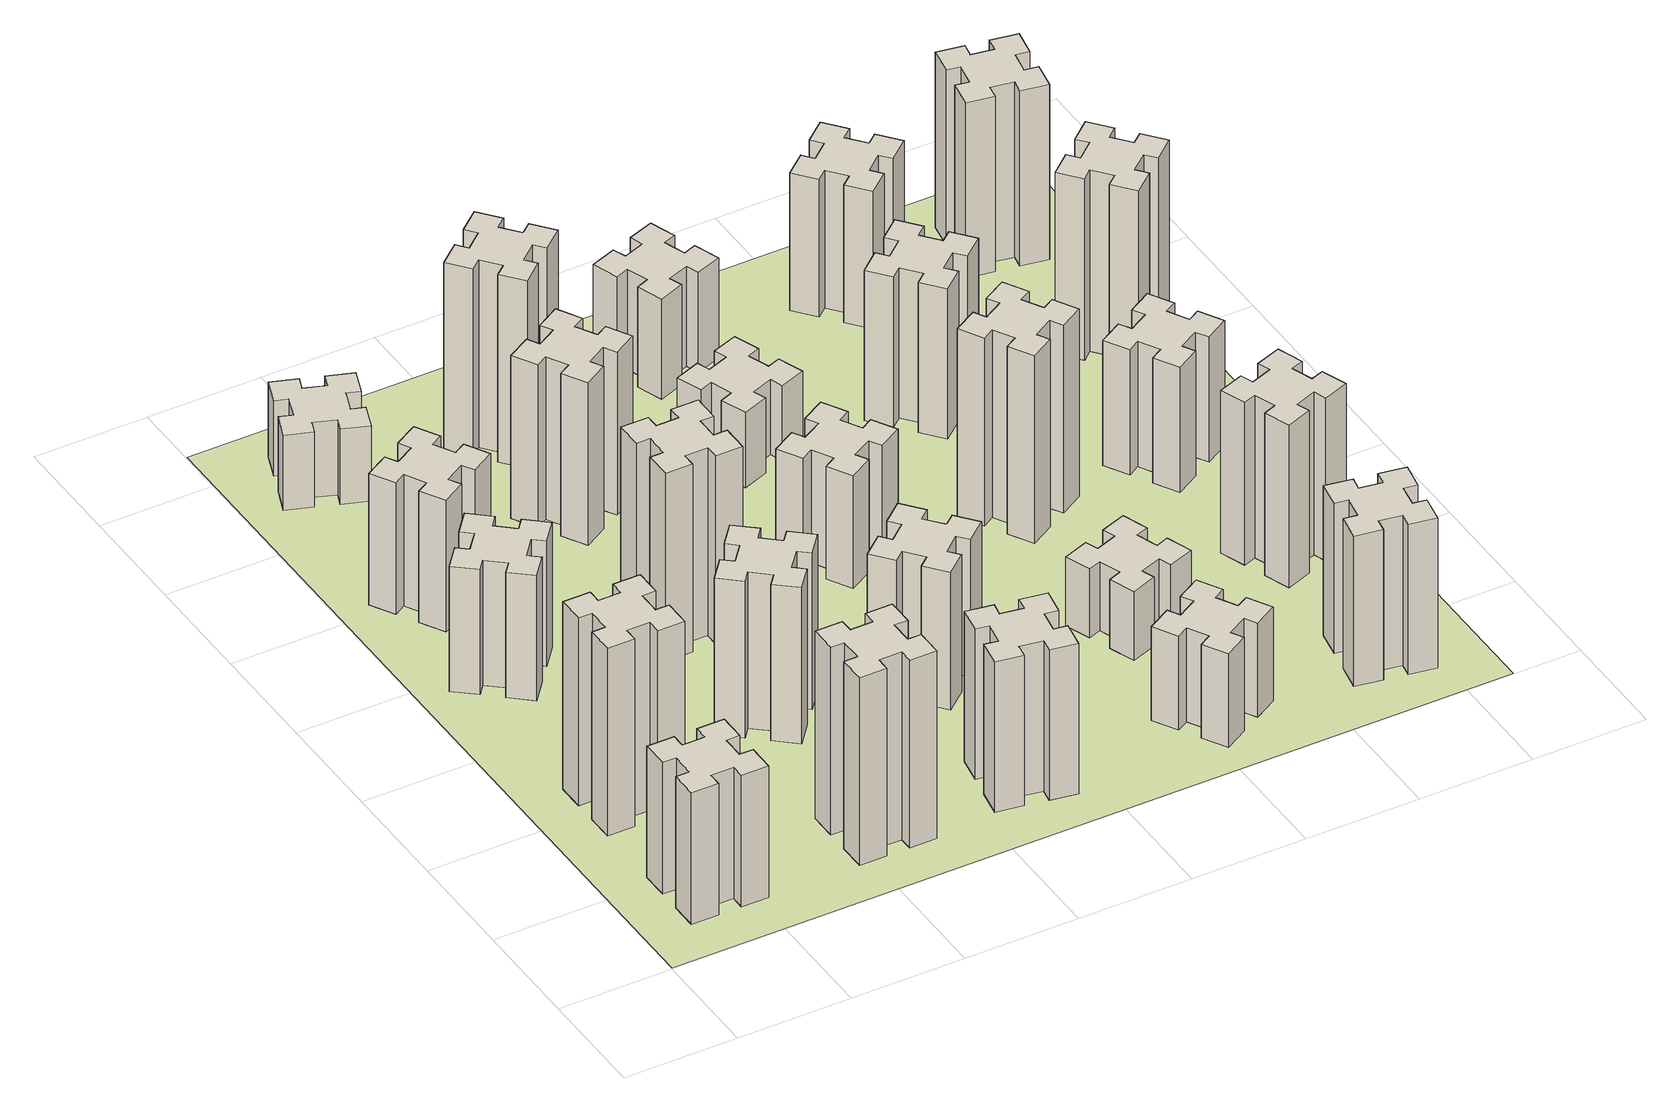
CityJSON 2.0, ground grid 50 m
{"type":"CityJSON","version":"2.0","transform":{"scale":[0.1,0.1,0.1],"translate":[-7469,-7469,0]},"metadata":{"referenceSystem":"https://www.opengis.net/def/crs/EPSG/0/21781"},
"CityObjects":{
"building1":{"type":"Building","attributes":{"class":"1000","function":"1000","usage":"1000","yearOfConstruction":2016,"roofType":"1000","measuredHeight":63,"storeysAboveGround":30,"storeysBelowGround":0},"geometry":[{"type":"Solid","lod":"1","boundaries":[[[[0,1,2,3,4,5,6,7,8,9,10,11,12,13,14,15,16,17,18,19]],[[17,16,20,21]],[[16,15,22,20]],[[15,14,23,22]],[[14,13,24,23]],[[13,12,25,24]],[[12,11,26,25]],[[11,10,27,26]],[[10,9,28,27]],[[9,8,29,28]],[[8,7,30,29]],[[7,6,31,30]],[[6,5,32,31]],[[5,4,33,32]],[[4,3,34,33]],[[3,2,35,34]],[[2,1,36,35]],[[1,0,37,36]],[[0,19,38,37]],[[19,18,39,38]],[[18,17,21,39]],[[24,25,26,27,28,29,30,31,32,33,34,35,36,37,38,39,21,20,22,23]]]]}]},
"building2":{"type":"Building","attributes":{"class":"1000","function":"1000","usage":"1000","yearOfConstruction":2016,"roofType":"1000","measuredHeight":90,"storeysAboveGround":30,"storeysBelowGround":0},"geometry":[{"type":"Solid","lod":"1","boundaries":[[[[40,41,42,43,44,45,46,47,48,49,50,51,52,53,54,55,56,57,58,59]],[[57,56,60,61]],[[56,55,62,60]],[[55,54,63,62]],[[54,53,64,63]],[[53,52,65,64]],[[52,51,66,65]],[[51,50,67,66]],[[50,49,68,67]],[[49,48,69,68]],[[48,47,70,69]],[[47,46,71,70]],[[46,45,72,71]],[[45,44,73,72]],[[44,43,74,73]],[[43,42,75,74]],[[42,41,76,75]],[[41,40,77,76]],[[40,59,78,77]],[[59,58,79,78]],[[58,57,61,79]],[[64,65,66,67,68,69,70,71,72,73,74,75,76,77,78,79,61,60,62,63]]]]}]},
"building3":{"type":"Building","attributes":{"class":"1000","function":"1000","usage":"1000","yearOfConstruction":2016,"roofType":"1000","measuredHeight":60,"storeysAboveGround":30,"storeysBelowGround":0},"geometry":[{"type":"Solid","lod":"1","boundaries":[[[[80,81,82,83,84,85,86,87,88,89,90,91,92,93,94,95,96,97,98,99]],[[97,96,100,101]],[[96,95,102,100]],[[95,94,103,102]],[[94,93,104,103]],[[93,92,105,104]],[[92,91,106,105]],[[91,90,107,106]],[[90,89,108,107]],[[89,88,109,108]],[[88,87,110,109]],[[87,86,111,110]],[[86,85,112,111]],[[85,84,113,112]],[[84,83,114,113]],[[83,82,115,114]],[[82,81,116,115]],[[81,80,117,116]],[[80,99,118,117]],[[99,98,119,118]],[[98,97,101,119]],[[104,105,106,107,108,109,110,111,112,113,114,115,116,117,118,119,101,100,102,103]]]]}]},
"building4":{"type":"Building","attributes":{"class":"1000","function":"1000","usage":"1000","yearOfConstruction":2016,"roofType":"1000","measuredHeight":63,"storeysAboveGround":30,"storeysBelowGround":0},"geometry":[{"type":"Solid","lod":"1","boundaries":[[[[120,121,122,123,124,125,126,127,128,129,130,131,132,133,134,135,136,137,138,139]],[[137,136,140,141]],[[136,135,142,140]],[[135,134,143,142]],[[134,133,144,143]],[[133,132,145,144]],[[132,131,146,145]],[[131,130,147,146]],[[130,129,148,147]],[[129,128,149,148]],[[128,127,150,149]],[[127,126,151,150]],[[126,125,152,151]],[[125,124,153,152]],[[124,123,154,153]],[[123,122,155,154]],[[122,121,156,155]],[[121,120,157,156]],[[120,139,158,157]],[[139,138,159,158]],[[138,137,141,159]],[[144,145,146,147,148,149,150,151,152,153,154,155,156,157,158,159,141,140,142,143]]]]}]},
"building5":{"type":"Building","attributes":{"class":"1000","function":"1000","usage":"1000","yearOfConstruction":2016,"roofType":"1000","measuredHeight":90,"storeysAboveGround":30,"storeysBelowGround":0},"geometry":[{"type":"Solid","lod":"1","boundaries":[[[[160,161,162,163,164,165,166,167,168,169,170,171,172,173,174,175,176,177,178,179]],[[177,176,180,181]],[[176,175,182,180]],[[175,174,183,182]],[[174,173,184,183]],[[173,172,185,184]],[[172,171,186,185]],[[171,170,187,186]],[[170,169,188,187]],[[169,168,189,188]],[[168,167,190,189]],[[167,166,191,190]],[[166,165,192,191]],[[165,164,193,192]],[[164,163,194,193]],[[163,162,195,194]],[[162,161,196,195]],[[161,160,197,196]],[[160,179,198,197]],[[179,178,199,198]],[[178,177,181,199]],[[184,185,186,187,188,189,190,191,192,193,194,195,196,197,198,199,181,180,182,183]]]]}]},
"building6":{"type":"Building","attributes":{"class":"1000","function":"1000","usage":"1000","yearOfConstruction":2016,"roofType":"1000","measuredHeight":36,"storeysAboveGround":30,"storeysBelowGround":0},"geometry":[{"type":"Solid","lod":"1","boundaries":[[[[200,201,202,203,204,205,206,207,208,209,210,211,212,213,214,215,216,217,218,219]],[[217,216,220,221]],[[216,215,222,220]],[[215,214,223,222]],[[214,213,224,223]],[[213,212,225,224]],[[212,211,226,225]],[[211,210,227,226]],[[210,209,228,227]],[[209,208,229,228]],[[208,207,230,229]],[[207,206,231,230]],[[206,205,232,231]],[[205,204,233,232]],[[204,203,234,233]],[[203,202,235,234]],[[202,201,236,235]],[[201,200,237,236]],[[200,219,238,237]],[[219,218,239,238]],[[218,217,221,239]],[[224,225,226,227,228,229,230,231,232,233,234,235,236,237,238,239,221,220,222,223]]]]}]},
"building7":{"type":"Building","attributes":{"class":"1000","function":"1000","usage":"1000","yearOfConstruction":2016,"roofType":"1000","measuredHeight":75,"storeysAboveGround":30,"storeysBelowGround":0},"geometry":[{"type":"Solid","lod":"1","boundaries":[[[[240,241,242,243,244,245,246,247,248,249,250,251,252,253,254,255,256,257,258,259]],[[257,256,260,261]],[[256,255,262,260]],[[255,254,263,262]],[[254,253,264,263]],[[253,252,265,264]],[[252,251,266,265]],[[251,250,267,266]],[[250,249,268,267]],[[249,248,269,268]],[[248,247,270,269]],[[247,246,271,270]],[[246,245,272,271]],[[245,244,273,272]],[[244,243,274,273]],[[243,242,275,274]],[[242,241,276,275]],[[241,240,277,276]],[[240,259,278,277]],[[259,258,279,278]],[[258,257,261,279]],[[264,265,266,267,268,269,270,271,272,273,274,275,276,277,278,279,261,260,262,263]]]]}]},
"building8":{"type":"Building","attributes":{"class":"1000","function":"1000","usage":"1000","yearOfConstruction":2016,"roofType":"1000","measuredHeight":90,"storeysAboveGround":30,"storeysBelowGround":0},"geometry":[{"type":"Solid","lod":"1","boundaries":[[[[280,281,282,283,284,285,286,287,288,289,290,291,292,293,294,295,296,297,298,299]],[[297,296,300,301]],[[296,295,302,300]],[[295,294,303,302]],[[294,293,304,303]],[[293,292,305,304]],[[292,291,306,305]],[[291,290,307,306]],[[290,289,308,307]],[[289,288,309,308]],[[288,287,310,309]],[[287,286,311,310]],[[286,285,312,311]],[[285,284,313,312]],[[284,283,314,313]],[[283,282,315,314]],[[282,281,316,315]],[[281,280,317,316]],[[280,299,318,317]],[[299,298,319,318]],[[298,297,301,319]],[[304,305,306,307,308,309,310,311,312,313,314,315,316,317,318,319,301,300,302,303]]]]}]},
"building9":{"type":"Building","attributes":{"class":"1000","function":"1000","usage":"1000","yearOfConstruction":2016,"roofType":"1000","measuredHeight":72,"storeysAboveGround":30,"storeysBelowGround":0},"geometry":[{"type":"Solid","lod":"1","boundaries":[[[[320,321,322,323,324,325,326,327,328,329,330,331,332,333,334,335,336,337,338,339]],[[337,336,340,341]],[[336,335,342,340]],[[335,334,343,342]],[[334,333,344,343]],[[333,332,345,344]],[[332,331,346,345]],[[331,330,347,346]],[[330,329,348,347]],[[329,328,349,348]],[[328,327,350,349]],[[327,326,351,350]],[[326,325,352,351]],[[325,324,353,352]],[[324,323,354,353]],[[323,322,355,354]],[[322,321,356,355]],[[321,320,357,356]],[[320,339,358,357]],[[339,338,359,358]],[[338,337,341,359]],[[344,345,346,347,348,349,350,351,352,353,354,355,356,357,358,359,341,340,342,343]]]]}]},
"building10":{"type":"Building","attributes":{"class":"1000","function":"1000","usage":"1000","yearOfConstruction":2016,"roofType":"1000","measuredHeight":78,"storeysAboveGround":30,"storeysBelowGround":0},"geometry":[{"type":"Solid","lod":"1","boundaries":[[[[360,361,362,363,364,365,366,367,368,369,370,371,372,373,374,375,376,377,378,379]],[[377,376,380,381]],[[376,375,382,380]],[[375,374,383,382]],[[374,373,384,383]],[[373,372,385,384]],[[372,371,386,385]],[[371,370,387,386]],[[370,369,388,387]],[[369,368,389,388]],[[368,367,390,389]],[[367,366,391,390]],[[366,365,392,391]],[[365,364,393,392]],[[364,363,394,393]],[[363,362,395,394]],[[362,361,396,395]],[[361,360,397,396]],[[360,379,398,397]],[[379,378,399,398]],[[378,377,381,399]],[[384,385,386,387,388,389,390,391,392,393,394,395,396,397,398,399,381,380,382,383]]]]}]},
"building11":{"type":"Building","attributes":{"class":"1000","function":"1000","usage":"1000","yearOfConstruction":2016,"roofType":"1000","measuredHeight":90,"storeysAboveGround":30,"storeysBelowGround":0},"geometry":[{"type":"Solid","lod":"1","boundaries":[[[[400,401,402,403,404,405,406,407,408,409,410,411,412,413,414,415,416,417,418,419]],[[417,416,420,421]],[[416,415,422,420]],[[415,414,423,422]],[[414,413,424,423]],[[413,412,425,424]],[[412,411,426,425]],[[411,410,427,426]],[[410,409,428,427]],[[409,408,429,428]],[[408,407,430,429]],[[407,406,431,430]],[[406,405,432,431]],[[405,404,433,432]],[[404,403,434,433]],[[403,402,435,434]],[[402,401,436,435]],[[401,400,437,436]],[[400,419,438,437]],[[419,418,439,438]],[[418,417,421,439]],[[424,425,426,427,428,429,430,431,432,433,434,435,436,437,438,439,421,420,422,423]]]]}]},
"building12":{"type":"Building","attributes":{"class":"1000","function":"1000","usage":"1000","yearOfConstruction":2016,"roofType":"1000","measuredHeight":66,"storeysAboveGround":30,"storeysBelowGround":0},"geometry":[{"type":"Solid","lod":"1","boundaries":[[[[440,441,442,443,444,445,446,447,448,449,450,451,452,453,454,455,456,457,458,459]],[[457,456,460,461]],[[456,455,462,460]],[[455,454,463,462]],[[454,453,464,463]],[[453,452,465,464]],[[452,451,466,465]],[[451,450,467,466]],[[450,449,468,467]],[[449,448,469,468]],[[448,447,470,469]],[[447,446,471,470]],[[446,445,472,471]],[[445,444,473,472]],[[444,443,474,473]],[[443,442,475,474]],[[442,441,476,475]],[[441,440,477,476]],[[440,459,478,477]],[[459,458,479,478]],[[458,457,461,479]],[[464,465,466,467,468,469,470,471,472,473,474,475,476,477,478,479,461,460,462,463]]]]}]},
"building13":{"type":"Building","attributes":{"class":"1000","function":"1000","usage":"1000","yearOfConstruction":2016,"roofType":"1000","measuredHeight":54,"storeysAboveGround":30,"storeysBelowGround":0},"geometry":[{"type":"Solid","lod":"1","boundaries":[[[[480,481,482,483,484,485,486,487,488,489,490,491,492,493,494,495,496,497,498,499]],[[497,496,500,501]],[[496,495,502,500]],[[495,494,503,502]],[[494,493,504,503]],[[493,492,505,504]],[[492,491,506,505]],[[491,490,507,506]],[[490,489,508,507]],[[489,488,509,508]],[[488,487,510,509]],[[487,486,511,510]],[[486,485,512,511]],[[485,484,513,512]],[[484,483,514,513]],[[483,482,515,514]],[[482,481,516,515]],[[481,480,517,516]],[[480,499,518,517]],[[499,498,519,518]],[[498,497,501,519]],[[504,505,506,507,508,509,510,511,512,513,514,515,516,517,518,519,501,500,502,503]]]]}]},
"building14":{"type":"Building","attributes":{"class":"1000","function":"1000","usage":"1000","yearOfConstruction":2016,"roofType":"1000","measuredHeight":36,"storeysAboveGround":30,"storeysBelowGround":0},"geometry":[{"type":"Solid","lod":"1","boundaries":[[[[520,521,522,523,524,525,526,527,528,529,530,531,532,533,534,535,536,537,538,539]],[[537,536,540,541]],[[536,535,542,540]],[[535,534,543,542]],[[534,533,544,543]],[[533,532,545,544]],[[532,531,546,545]],[[531,530,547,546]],[[530,529,548,547]],[[529,528,549,548]],[[528,527,550,549]],[[527,526,551,550]],[[526,525,552,551]],[[525,524,553,552]],[[524,523,554,553]],[[523,522,555,554]],[[522,521,556,555]],[[521,520,557,556]],[[520,539,558,557]],[[539,538,559,558]],[[538,537,541,559]],[[544,545,546,547,548,549,550,551,552,553,554,555,556,557,558,559,541,540,542,543]]]]}]},
"building15":{"type":"Building","attributes":{"class":"1000","function":"1000","usage":"1000","yearOfConstruction":2016,"roofType":"1000","measuredHeight":45,"storeysAboveGround":30,"storeysBelowGround":0},"geometry":[{"type":"Solid","lod":"1","boundaries":[[[[560,561,562,563,564,565,566,567,568,569,570,571,572,573,574,575,576,577,578,579]],[[577,576,580,581]],[[576,575,582,580]],[[575,574,583,582]],[[574,573,584,583]],[[573,572,585,584]],[[572,571,586,585]],[[571,570,587,586]],[[570,569,588,587]],[[569,568,589,588]],[[568,567,590,589]],[[567,566,591,590]],[[566,565,592,591]],[[565,564,593,592]],[[564,563,594,593]],[[563,562,595,594]],[[562,561,596,595]],[[561,560,597,596]],[[560,579,598,597]],[[579,578,599,598]],[[578,577,581,599]],[[584,585,586,587,588,589,590,591,592,593,594,595,596,597,598,599,581,580,582,583]]]]}]},
"building16":{"type":"Building","attributes":{"class":"1000","function":"1000","usage":"1000","yearOfConstruction":2016,"roofType":"1000","measuredHeight":48,"storeysAboveGround":30,"storeysBelowGround":0},"geometry":[{"type":"Solid","lod":"1","boundaries":[[[[600,601,602,603,604,605,606,607,608,609,610,611,612,613,614,615,616,617,618,619]],[[617,616,620,621]],[[616,615,622,620]],[[615,614,623,622]],[[614,613,624,623]],[[613,612,625,624]],[[612,611,626,625]],[[611,610,627,626]],[[610,609,628,627]],[[609,608,629,628]],[[608,607,630,629]],[[607,606,631,630]],[[606,605,632,631]],[[605,604,633,632]],[[604,603,634,633]],[[603,602,635,634]],[[602,601,636,635]],[[601,600,637,636]],[[600,619,638,637]],[[619,618,639,638]],[[618,617,621,639]],[[624,625,626,627,628,629,630,631,632,633,634,635,636,637,638,639,621,620,622,623]]]]}]},
"building17":{"type":"Building","attributes":{"class":"1000","function":"1000","usage":"1000","yearOfConstruction":2016,"roofType":"1000","measuredHeight":33,"storeysAboveGround":30,"storeysBelowGround":0},"geometry":[{"type":"Solid","lod":"1","boundaries":[[[[640,641,642,643,644,645,646,647,648,649,650,651,652,653,654,655,656,657,658,659]],[[657,656,660,661]],[[656,655,662,660]],[[655,654,663,662]],[[654,653,664,663]],[[653,652,665,664]],[[652,651,666,665]],[[651,650,667,666]],[[650,649,668,667]],[[649,648,669,668]],[[648,647,670,669]],[[647,646,671,670]],[[646,645,672,671]],[[645,644,673,672]],[[644,643,674,673]],[[643,642,675,674]],[[642,641,676,675]],[[641,640,677,676]],[[640,659,678,677]],[[659,658,679,678]],[[658,657,661,679]],[[664,665,666,667,668,669,670,671,672,673,674,675,676,677,678,679,661,660,662,663]]]]}]},
"building18":{"type":"Building","attributes":{"class":"1000","function":"1000","usage":"1000","yearOfConstruction":2016,"roofType":"1000","measuredHeight":90,"storeysAboveGround":30,"storeysBelowGround":0},"geometry":[{"type":"Solid","lod":"1","boundaries":[[[[680,681,682,683,684,685,686,687,688,689,690,691,692,693,694,695,696,697,698,699]],[[697,696,700,701]],[[696,695,702,700]],[[695,694,703,702]],[[694,693,704,703]],[[693,692,705,704]],[[692,691,706,705]],[[691,690,707,706]],[[690,689,708,707]],[[689,688,709,708]],[[688,687,710,709]],[[687,686,711,710]],[[686,685,712,711]],[[685,684,713,712]],[[684,683,714,713]],[[683,682,715,714]],[[682,681,716,715]],[[681,680,717,716]],[[680,699,718,717]],[[699,698,719,718]],[[698,697,701,719]],[[704,705,706,707,708,709,710,711,712,713,714,715,716,717,718,719,701,700,702,703]]]]}]},
"building19":{"type":"Building","attributes":{"class":"1000","function":"1000","usage":"1000","yearOfConstruction":2016,"roofType":"1000","measuredHeight":72,"storeysAboveGround":30,"storeysBelowGround":0},"geometry":[{"type":"Solid","lod":"1","boundaries":[[[[720,721,722,723,724,725,726,727,728,729,730,731,732,733,734,735,736,737,738,739]],[[737,736,740,741]],[[736,735,742,740]],[[735,734,743,742]],[[734,733,744,743]],[[733,732,745,744]],[[732,731,746,745]],[[731,730,747,746]],[[730,729,748,747]],[[729,728,749,748]],[[728,727,750,749]],[[727,726,751,750]],[[726,725,752,751]],[[725,724,753,752]],[[724,723,754,753]],[[723,722,755,754]],[[722,721,756,755]],[[721,720,757,756]],[[720,739,758,757]],[[739,738,759,758]],[[738,737,741,759]],[[744,745,746,747,748,749,750,751,752,753,754,755,756,757,758,759,741,740,742,743]]]]}]},
"building20":{"type":"Building","attributes":{"class":"1000","function":"1000","usage":"1000","yearOfConstruction":2016,"roofType":"1000","measuredHeight":72,"storeysAboveGround":30,"storeysBelowGround":0},"geometry":[{"type":"Solid","lod":"1","boundaries":[[[[760,761,762,763,764,765,766,767,768,769,770,771,772,773,774,775,776,777,778,779]],[[777,776,780,781]],[[776,775,782,780]],[[775,774,783,782]],[[774,773,784,783]],[[773,772,785,784]],[[772,771,786,785]],[[771,770,787,786]],[[770,769,788,787]],[[769,768,789,788]],[[768,767,790,789]],[[767,766,791,790]],[[766,765,792,791]],[[765,764,793,792]],[[764,763,794,793]],[[763,762,795,794]],[[762,761,796,795]],[[761,760,797,796]],[[760,779,798,797]],[[779,778,799,798]],[[778,777,781,799]],[[784,785,786,787,788,789,790,791,792,793,794,795,796,797,798,799,781,780,782,783]]]]}]},
"building21":{"type":"Building","attributes":{"class":"1000","function":"1000","usage":"1000","yearOfConstruction":2016,"roofType":"1000","measuredHeight":78,"storeysAboveGround":30,"storeysBelowGround":0},"geometry":[{"type":"Solid","lod":"1","boundaries":[[[[800,801,802,803,804,805,806,807,808,809,810,811,812,813,814,815,816,817,818,819]],[[817,816,820,821]],[[816,815,822,820]],[[815,814,823,822]],[[814,813,824,823]],[[813,812,825,824]],[[812,811,826,825]],[[811,810,827,826]],[[810,809,828,827]],[[809,808,829,828]],[[808,807,830,829]],[[807,806,831,830]],[[806,805,832,831]],[[805,804,833,832]],[[804,803,834,833]],[[803,802,835,834]],[[802,801,836,835]],[[801,800,837,836]],[[800,819,838,837]],[[819,818,839,838]],[[818,817,821,839]],[[824,825,826,827,828,829,830,831,832,833,834,835,836,837,838,839,821,820,822,823]]]]}]},
"building22":{"type":"Building","attributes":{"class":"1000","function":"1000","usage":"1000","yearOfConstruction":2016,"roofType":"1000","measuredHeight":66,"storeysAboveGround":30,"storeysBelowGround":0},"geometry":[{"type":"Solid","lod":"1","boundaries":[[[[840,841,842,843,844,845,846,847,848,849,850,851,852,853,854,855,856,857,858,859]],[[857,856,860,861]],[[856,855,862,860]],[[855,854,863,862]],[[854,853,864,863]],[[853,852,865,864]],[[852,851,866,865]],[[851,850,867,866]],[[850,849,868,867]],[[849,848,869,868]],[[848,847,870,869]],[[847,846,871,870]],[[846,845,872,871]],[[845,844,873,872]],[[844,843,874,873]],[[843,842,875,874]],[[842,841,876,875]],[[841,840,877,876]],[[840,859,878,877]],[[859,858,879,878]],[[858,857,861,879]],[[864,865,866,867,868,869,870,871,872,873,874,875,876,877,878,879,861,860,862,863]]]]}]},
"building23":{"type":"Building","attributes":{"class":"1000","function":"1000","usage":"1000","yearOfConstruction":2016,"roofType":"1000","measuredHeight":60,"storeysAboveGround":30,"storeysBelowGround":0},"geometry":[{"type":"Solid","lod":"1","boundaries":[[[[880,881,882,883,884,885,886,887,888,889,890,891,892,893,894,895,896,897,898,899]],[[897,896,900,901]],[[896,895,902,900]],[[895,894,903,902]],[[894,893,904,903]],[[893,892,905,904]],[[892,891,906,905]],[[891,890,907,906]],[[890,889,908,907]],[[889,888,909,908]],[[888,887,910,909]],[[887,886,911,910]],[[886,885,912,911]],[[885,884,913,912]],[[884,883,914,913]],[[883,882,915,914]],[[882,881,916,915]],[[881,880,917,916]],[[880,899,918,917]],[[899,898,919,918]],[[898,897,901,919]],[[904,905,906,907,908,909,910,911,912,913,914,915,916,917,918,919,901,900,902,903]]]]}]},
"building24":{"type":"Building","attributes":{"class":"1000","function":"1000","usage":"1000","yearOfConstruction":2016,"roofType":"1000","measuredHeight":87,"storeysAboveGround":30,"storeysBelowGround":0},"geometry":[{"type":"Solid","lod":"1","boundaries":[[[[920,921,922,923,924,925,926,927,928,929,930,931,932,933,934,935,936,937,938,939]],[[937,936,940,941]],[[936,935,942,940]],[[935,934,943,942]],[[934,933,944,943]],[[933,932,945,944]],[[932,931,946,945]],[[931,930,947,946]],[[930,929,948,947]],[[929,928,949,948]],[[928,927,950,949]],[[927,926,951,950]],[[926,925,952,951]],[[925,924,953,952]],[[924,923,954,953]],[[923,922,955,954]],[[922,921,956,955]],[[921,920,957,956]],[[920,939,958,957]],[[939,938,959,958]],[[938,937,941,959]],[[944,945,946,947,948,949,950,951,952,953,954,955,956,957,958,959,941,940,942,943]]]]}]},
"building25":{"type":"Building","attributes":{"class":"1000","function":"1000","usage":"1000","yearOfConstruction":2016,"roofType":"1000","measuredHeight":84,"storeysAboveGround":30,"storeysBelowGround":0},"geometry":[{"type":"Solid","lod":"1","boundaries":[[[[960,961,962,963,964,965,966,967,968,969,970,971,972,973,974,975,976,977,978,979]],[[977,976,980,981]],[[976,975,982,980]],[[975,974,983,982]],[[974,973,984,983]],[[973,972,985,984]],[[972,971,986,985]],[[971,970,987,986]],[[970,969,988,987]],[[969,968,989,988]],[[968,967,990,989]],[[967,966,991,990]],[[966,965,992,991]],[[965,964,993,992]],[[964,963,994,993]],[[963,962,995,994]],[[962,961,996,995]],[[961,960,997,996]],[[960,979,998,997]],[[979,978,999,998]],[[978,977,981,999]],[[984,985,986,987,988,989,990,991,992,993,994,995,996,997,998,999,981,980,982,983]]]]}]},
"landuse1":{"type":"LandUse","attributes":{"name":"plot1","function":"1010"},"geometry":[{"type":"MultiSurface","lod":"1","boundaries":[[[1000,1001,1002,1003]]]}]}
},
"vertices":[
[265,425,0],[265,325,0],[205,325,0],[205,205,0],[325,205,0],[325,265,0],[425,265,0],[425,205,0],[545,205,0],[545,325,0],[485,325,0],[485,425,0],[545,425,0],[545,545,0],[425,545,0],[425,485,0],[325,485,0],[325,545,0],[205,545,0],[205,425,0],[325,485,630],[325,545,630],[425,485,630],[425,545,630],[545,545,630],[545,425,630],[485,425,630],[485,325,630],[545,325,630],[545,205,630],[425,205,630],[425,265,630],[325,265,630],[325,205,630],[205,205,630],[205,325,630],[265,325,630],[265,425,630],[205,425,630],[205,545,630],
[265,1065,0],[265,965,0],[205,965,0],[205,845,0],[325,845,0],[325,905,0],[425,905,0],[425,845,0],[545,845,0],[545,965,0],[485,965,0],[485,1065,0],[545,1065,0],[545,1185,0],[425,1185,0],[425,1125,0],[325,1125,0],[325,1185,0],[205,1185,0],[205,1065,0],[325,1125,900],[325,1185,900],[425,1125,900],[425,1185,900],[545,1185,900],[545,1065,900],[485,1065,900],[485,965,900],[545,965,900],[545,845,900],[425,845,900],[425,905,900],[325,905,900],[325,845,900],[205,845,900],[205,965,900],[265,965,900],[265,1065,900],[205,1065,900],[205,1185,900],
[427,1846,0],[492,1923,0],[538,1884,0],[615,1976,0],[523,2053,0],[484,2007,0],[408,2072,0],[446,2118,0],[354,2195,0],[277,2103,0],[323,2064,0],[259,1988,0],[213,2026,0],[136,1934,0],[228,1857,0],[266,1903,0],[343,1839,0],[304,1793,0],[396,1716,0],[473,1808,0],[343,1839,600],[304,1793,600],[266,1903,600],[228,1857,600],[136,1934,600],[213,2026,600],[259,1988,600],[323,2064,600],[277,2103,600],[354,2195,600],[446,2118,600],[408,2072,600],[484,2007,600],[523,2053,600],[615,1976,600],[538,1884,600],[492,1923,600],[427,1846,600],[473,1808,600],[396,1716,600],
[496,2507,0],[446,2594,0],[498,2624,0],[438,2728,0],[334,2668,0],[364,2616,0],[277,2566,0],[247,2618,0],[143,2558,0],[203,2454,0],[255,2484,0],[305,2397,0],[253,2367,0],[313,2263,0],[417,2323,0],[387,2375,0],[474,2425,0],[504,2373,0],[608,2433,0],[548,2537,0],[474,2425,630],[504,2373,630],[387,2375,630],[417,2323,630],[313,2263,630],[253,2367,630],[305,2397,630],[255,2484,630],[203,2454,630],[143,2558,630],[247,2618,630],[277,2566,630],[364,2616,630],[334,2668,630],[438,2728,630],[498,2624,630],[446,2594,630],[496,2507,630],[548,2537,630],[608,2433,630],
[1005,425,0],[1005,325,0],[945,325,0],[945,205,0],[1065,205,0],[1065,265,0],[1165,265,0],[1165,205,0],[1285,205,0],[1285,325,0],[1225,325,0],[1225,425,0],[1285,425,0],[1285,545,0],[1165,545,0],[1165,485,0],[1065,485,0],[1065,545,0],[945,545,0],[945,425,0],[1065,485,900],[1065,545,900],[1165,485,900],[1165,545,900],[1285,545,900],[1285,425,900],[1225,425,900],[1225,325,900],[1285,325,900],[1285,205,900],[1165,205,900],[1165,265,900],[1065,265,900],[1065,205,900],[945,205,900],[945,325,900],[1005,325,900],[1005,425,900],[945,425,900],[945,545,900],
[462,3251,0],[496,3345,0],[552,3324,0],[593,3437,0],[480,3478,0],[460,3422,0],[366,3456,0],[387,3512,0],[274,3553,0],[233,3440,0],[289,3420,0],[255,3326,0],[199,3347,0],[157,3234,0],[270,3193,0],[291,3249,0],[385,3215,0],[364,3159,0],[477,3117,0],[518,3230,0],[385,3215,360],[364,3159,360],[291,3249,360],[270,3193,360],[157,3234,360],[199,3347,360],[255,3326,360],[289,3420,360],[233,3440,360],[274,3553,360],[387,3512,360],[366,3456,360],[460,3422,360],[480,3478,360],[593,3437,360],[552,3324,360],[496,3345,360],[462,3251,360],[518,3230,360],[477,3117,360],
[1224,1267,0],[1148,1332,0],[1186,1378,0],[1094,1455,0],[1017,1363,0],[1063,1324,0],[999,1248,0],[953,1286,0],[876,1194,0],[968,1117,0],[1006,1163,0],[1083,1099,0],[1044,1053,0],[1136,976,0],[1213,1068,0],[1167,1106,0],[1232,1183,0],[1278,1144,0],[1355,1236,0],[1263,1313,0],[1232,1183,750],[1278,1144,750],[1167,1106,750],[1213,1068,750],[1136,976,750],[1044,1053,750],[1083,1099,750],[1006,1163,750],[968,1117,750],[876,1194,750],[953,1286,750],[999,1248,750],[1063,1324,750],[1017,1363,750],[1094,1455,750],[1186,1378,750],[1148,1332,750],[1224,1267,750],[1263,1313,750],[1355,1236,750],
[1165,1965,0],[1065,1965,0],[1065,2025,0],[945,2025,0],[945,1905,0],[1005,1905,0],[1005,1805,0],[945,1805,0],[945,1685,0],[1065,1685,0],[1065,1745,0],[1165,1745,0],[1165,1685,0],[1285,1685,0],[1285,1805,0],[1225,1805,0],[1225,1905,0],[1285,1905,0],[1285,2025,0],[1165,2025,0],[1225,1905,900],[1285,1905,900],[1225,1805,900],[1285,1805,900],[1285,1685,900],[1165,1685,900],[1165,1745,900],[1065,1745,900],[1065,1685,900],[945,1685,900],[945,1805,900],[1005,1805,900],[1005,1905,900],[945,1905,900],[945,2025,900],[1065,2025,900],[1065,1965,900],[1165,1965,900],[1165,2025,900],[1285,2025,900],
[1855,307,0],[1872,405,0],[1931,395,0],[1952,513,0],[1834,534,0],[1824,475,0],[1725,492,0],[1736,551,0],[1617,572,0],[1597,454,0],[1656,444,0],[1638,345,0],[1579,356,0],[1558,237,0],[1677,217,0],[1687,276,0],[1785,258,0],[1775,199,0],[1893,178,0],[1914,297,0],[1785,258,720],[1775,199,720],[1687,276,720],[1677,217,720],[1558,237,720],[1579,356,720],[1638,345,720],[1656,444,720],[1597,454,720],[1617,572,720],[1736,551,720],[1725,492,720],[1824,475,720],[1834,534,720],[1952,513,720],[1931,395,720],[1872,405,720],[1855,307,720],[1914,297,720],[1893,178,720],
[1236,2707,0],[1186,2794,0],[1238,2824,0],[1178,2928,0],[1074,2868,0],[1104,2816,0],[1017,2766,0],[987,2818,0],[883,2758,0],[943,2654,0],[995,2684,0],[1045,2597,0],[993,2567,0],[1053,2463,0],[1157,2523,0],[1127,2575,0],[1214,2625,0],[1244,2573,0],[1348,2633,0],[1288,2737,0],[1214,2625,780],[1244,2573,780],[1127,2575,780],[1157,2523,780],[1053,2463,780],[993,2567,780],[1045,2597,780],[995,2684,780],[943,2654,780],[883,2758,780],[987,2818,780],[1017,2766,780],[1104,2816,780],[1074,2868,780],[1178,2928,780],[1238,2824,780],[1186,2794,780],[1236,2707,780],[1288,2737,780],[1348,2633,780],
[999,3203,0],[1063,3126,0],[1017,3088,0],[1094,2996,0],[1186,3073,0],[1148,3119,0],[1224,3183,0],[1263,3137,0],[1355,3214,0],[1278,3306,0],[1232,3268,0],[1167,3344,0],[1213,3383,0],[1136,3475,0],[1044,3398,0],[1083,3352,0],[1006,3287,0],[968,3333,0],[876,3256,0],[953,3164,0],[1006,3287,900],[968,3333,900],[1083,3352,900],[1044,3398,900],[1136,3475,900],[1213,3383,900],[1167,3344,900],[1232,3268,900],[1278,3306,900],[1355,3214,900],[1263,3137,900],[1224,3183,900],[1148,3119,900],[1186,3073,900],[1094,2996,900],[1017,3088,900],[1063,3126,900],[999,3203,900],[953,3164,900],[876,3256,900],
[1788,999,0],[1864,1063,0],[1903,1017,0],[1995,1094,0],[1918,1186,0],[1872,1148,0],[1807,1224,0],[1853,1263,0],[1776,1355,0],[1684,1278,0],[1723,1232,0],[1646,1167,0],[1608,1213,0],[1516,1136,0],[1593,1044,0],[1639,1083,0],[1703,1006,0],[1657,968,0],[1734,876,0],[1826,953,0],[1703,1006,660],[1657,968,660],[1639,1083,660],[1593,1044,660],[1516,1136,660],[1608,1213,660],[1646,1167,660],[1723,1232,660],[1684,1278,660],[1776,1355,660],[1853,1263,660],[1807,1224,660],[1872,1148,660],[1918,1186,660],[1995,1094,660],[1903,1017,660],[1864,1063,660],[1788,999,660],[1826,953,660],[1734,876,660],
[1844,2076,0],[1757,2026,0],[1727,2078,0],[1623,2018,0],[1683,1914,0],[1735,1944,0],[1785,1857,0],[1733,1827,0],[1793,1723,0],[1897,1783,0],[1867,1835,0],[1954,1885,0],[1984,1833,0],[2088,1893,0],[2028,1997,0],[1976,1967,0],[1926,2054,0],[1978,2084,0],[1918,2188,0],[1814,2128,0],[1926,2054,540],[1978,2084,540],[1976,1967,540],[2028,1997,540],[2088,1893,540],[1984,1833,540],[1954,1885,540],[1867,1835,540],[1897,1783,540],[1793,1723,540],[1733,1827,540],[1785,1857,540],[1735,1944,540],[1683,1914,540],[1623,2018,540],[1727,2078,540],[1757,2026,540],[1844,2076,540],[1814,2128,540],[1918,2188,540],
[1735,2705,0],[1769,2611,0],[1713,2590,0],[1754,2477,0],[1867,2519,0],[1846,2575,0],[1940,2609,0],[1960,2553,0],[2073,2594,0],[2032,2707,0],[1976,2686,0],[1942,2780,0],[1998,2800,0],[1957,2913,0],[1844,2872,0],[1865,2816,0],[1771,2782,0],[1750,2838,0],[1637,2797,0],[1679,2684,0],[1771,2782,360],[1750,2838,360],[1865,2816,360],[1844,2872,360],[1957,2913,360],[1998,2800,360],[1942,2780,360],[1976,2686,360],[2032,2707,360],[2073,2594,360],[1960,2553,360],[1940,2609,360],[1846,2575,360],[1867,2519,360],[1754,2477,360],[1713,2590,360],[1769,2611,360],[1735,2705,360],[1679,2684,360],[1637,2797,360],
[2475,364,0],[2525,277,0],[2473,247,0],[2533,143,0],[2637,203,0],[2607,255,0],[2694,305,0],[2724,253,0],[2828,313,0],[2768,417,0],[2716,387,0],[2666,474,0],[2718,504,0],[2658,608,0],[2554,548,0],[2584,496,0],[2497,446,0],[2467,498,0],[2363,438,0],[2423,334,0],[2497,446,450],[2467,498,450],[2584,496,450],[2554,548,450],[2658,608,450],[2718,504,450],[2666,474,450],[2716,387,450],[2768,417,450],[2828,313,450],[2724,253,450],[2694,305,450],[2607,255,450],[2637,203,450],[2533,143,450],[2473,247,450],[2525,277,450],[2475,364,450],[2423,334,450],[2363,438,450],
[1846,3215,0],[1940,3249,0],[1960,3193,0],[2073,3234,0],[2032,3347,0],[1976,3326,0],[1942,3420,0],[1998,3440,0],[1957,3553,0],[1844,3512,0],[1865,3456,0],[1771,3422,0],[1750,3478,0],[1637,3437,0],[1679,3324,0],[1735,3345,0],[1769,3251,0],[1713,3230,0],[1754,3117,0],[1867,3159,0],[1769,3251,480],[1713,3230,480],[1735,3345,480],[1679,3324,480],[1637,3437,480],[1750,3478,480],[1771,3422,480],[1865,3456,480],[1844,3512,480],[1957,3553,480],[1998,3440,480],[1942,3420,480],[1976,3326,480],[2032,3347,480],[2073,3234,480],[1960,3193,480],[1940,3249,480],[1846,3215,480],[1867,3159,480],[1754,3117,480],
[2716,1006,0],[2682,1100,0],[2738,1120,0],[2697,1233,0],[2584,1192,0],[2605,1136,0],[2511,1102,0],[2490,1158,0],[2377,1117,0],[2419,1004,0],[2475,1025,0],[2509,931,0],[2453,910,0],[2494,797,0],[2607,839,0],[2586,895,0],[2680,929,0],[2700,873,0],[2813,914,0],[2772,1027,0],[2680,929,330],[2700,873,330],[2586,895,330],[2607,839,330],[2494,797,330],[2453,910,330],[2509,931,330],[2475,1025,330],[2419,1004,330],[2377,1117,330],[2490,1158,330],[2511,1102,330],[2605,1136,330],[2584,1192,330],[2697,1233,330],[2738,1120,330],[2682,1100,330],[2716,1006,330],[2772,1027,330],[2813,914,330],
[2607,1735,0],[2694,1785,0],[2724,1733,0],[2828,1793,0],[2768,1897,0],[2716,1867,0],[2666,1954,0],[2718,1984,0],[2658,2088,0],[2554,2028,0],[2584,1976,0],[2497,1926,0],[2467,1978,0],[2363,1918,0],[2423,1814,0],[2475,1844,0],[2525,1757,0],[2473,1727,0],[2533,1623,0],[2637,1683,0],[2525,1757,900],[2473,1727,900],[2475,1844,900],[2423,1814,900],[2363,1918,900],[2467,1978,900],[2497,1926,900],[2584,1976,900],[2554,2028,900],[2658,2088,900],[2718,1984,900],[2666,1954,900],[2716,1867,900],[2768,1897,900],[2828,1793,900],[2724,1733,900],[2694,1785,900],[2607,1735,900],[2637,1683,900],[2533,1623,900],
[2563,2712,0],[2486,2647,0],[2448,2693,0],[2356,2616,0],[2433,2524,0],[2479,2563,0],[2543,2486,0],[2497,2448,0],[2574,2356,0],[2666,2433,0],[2628,2479,0],[2704,2543,0],[2743,2497,0],[2835,2574,0],[2758,2666,0],[2712,2628,0],[2647,2704,0],[2693,2743,0],[2616,2835,0],[2524,2758,0],[2647,2704,720],[2693,2743,720],[2712,2628,720],[2758,2666,720],[2835,2574,720],[2743,2497,720],[2704,2543,720],[2628,2479,720],[2666,2433,720],[2574,2356,720],[2497,2448,720],[2543,2486,720],[2479,2563,720],[2433,2524,720],[2356,2616,720],[2448,2693,720],[2486,2647,720],[2563,2712,720],[2524,2758,720],[2616,2835,720],
[3435,307,0],[3452,405,0],[3511,395,0],[3532,513,0],[3414,534,0],[3404,475,0],[3305,492,0],[3316,551,0],[3197,572,0],[3177,454,0],[3236,444,0],[3218,345,0],[3159,356,0],[3138,237,0],[3257,217,0],[3267,276,0],[3365,258,0],[3355,199,0],[3473,178,0],[3494,297,0],[3365,258,720],[3355,199,720],[3267,276,720],[3257,217,720],[3138,237,720],[3159,356,720],[3218,345,720],[3236,444,720],[3177,454,720],[3197,572,720],[3316,551,720],[3305,492,720],[3404,475,720],[3414,534,720],[3532,513,720],[3511,395,720],[3452,405,720],[3435,307,720],[3494,297,720],[3473,178,720],
[3215,1125,0],[3249,1031,0],[3193,1010,0],[3234,897,0],[3347,939,0],[3326,995,0],[3420,1029,0],[3440,973,0],[3553,1014,0],[3512,1127,0],[3456,1106,0],[3422,1200,0],[3478,1220,0],[3437,1333,0],[3324,1292,0],[3345,1236,0],[3251,1202,0],[3230,1258,0],[3117,1217,0],[3159,1104,0],[3251,1202,780],[3230,1258,780],[3345,1236,780],[3324,1292,780],[3437,1333,780],[3478,1220,780],[3422,1200,780],[3456,1106,780],[3512,1127,780],[3553,1014,780],[3440,973,780],[3420,1029,780],[3326,995,780],[3347,939,780],[3234,897,780],[3193,1010,780],[3249,1031,780],[3215,1125,780],[3159,1104,780],[3117,1217,780],
[2812,3368,0],[2747,3444,0],[2793,3483,0],[2716,3575,0],[2624,3498,0],[2663,3452,0],[2586,3387,0],[2548,3433,0],[2456,3356,0],[2533,3264,0],[2579,3303,0],[2643,3226,0],[2597,3188,0],[2674,3096,0],[2766,3173,0],[2728,3219,0],[2804,3283,0],[2843,3237,0],[2935,3314,0],[2858,3406,0],[2804,3283,660],[2843,3237,660],[2728,3219,660],[2766,3173,660],[2674,3096,660],[2597,3188,660],[2643,3226,660],[2579,3303,660],[2533,3264,660],[2456,3356,660],[2548,3433,660],[2586,3387,660],[2663,3452,660],[2624,3498,660],[2716,3575,660],[2793,3483,660],[2747,3444,660],[2812,3368,660],[2858,3406,660],[2935,3314,660],
[3224,1976,0],[3137,1926,0],[3107,1978,0],[3003,1918,0],[3063,1814,0],[3115,1844,0],[3165,1757,0],[3113,1727,0],[3173,1623,0],[3277,1683,0],[3247,1735,0],[3334,1785,0],[3364,1733,0],[3468,1793,0],[3408,1897,0],[3356,1867,0],[3306,1954,0],[3358,1984,0],[3298,2088,0],[3194,2028,0],[3306,1954,600],[3358,1984,600],[3356,1867,600],[3408,1897,600],[3468,1793,600],[3364,1733,600],[3334,1785,600],[3247,1735,600],[3277,1683,600],[3173,1623,600],[3113,1727,600],[3165,1757,600],[3115,1844,600],[3063,1814,600],[3003,1918,600],[3107,1978,600],[3137,1926,600],[3224,1976,600],[3194,2028,600],[3298,2088,600],
[3403,2712,0],[3326,2647,0],[3288,2693,0],[3196,2616,0],[3273,2524,0],[3319,2563,0],[3383,2486,0],[3337,2448,0],[3414,2356,0],[3506,2433,0],[3468,2479,0],[3544,2543,0],[3583,2497,0],[3675,2574,0],[3598,2666,0],[3552,2628,0],[3487,2704,0],[3533,2743,0],[3456,2835,0],[3364,2758,0],[3487,2704,870],[3533,2743,870],[3552,2628,870],[3598,2666,870],[3675,2574,870],[3583,2497,870],[3544,2543,870],[3468,2479,870],[3506,2433,870],[3414,2356,870],[3337,2448,870],[3383,2486,870],[3319,2563,870],[3273,2524,870],[3196,2616,870],[3288,2693,870],[3326,2647,870],[3403,2712,870],[3364,2758,870],[3456,2835,870],
[3404,3435,0],[3305,3452,0],[3316,3511,0],[3197,3532,0],[3177,3414,0],[3236,3404,0],[3218,3305,0],[3159,3316,0],[3138,3197,0],[3257,3177,0],[3267,3236,0],[3365,3218,0],[3355,3159,0],[3473,3138,0],[3494,3257,0],[3435,3267,0],[3452,3365,0],[3511,3355,0],[3532,3473,0],[3414,3494,0],[3452,3365,840],[3511,3355,840],[3435,3267,840],[3494,3257,840],[3473,3138,840],[3355,3159,840],[3365,3218,840],[3267,3236,840],[3257,3177,840],[3138,3197,840],[3159,3316,840],[3218,3305,840],[3236,3404,840],[3177,3414,840],[3197,3532,840],[3316,3511,840],[3305,3452,840],[3404,3435,840],[3414,3494,840],[3532,3473,840],
[5,3705,0],[3705,3705,0],[3705,5,0],[5,5,0]
]}
